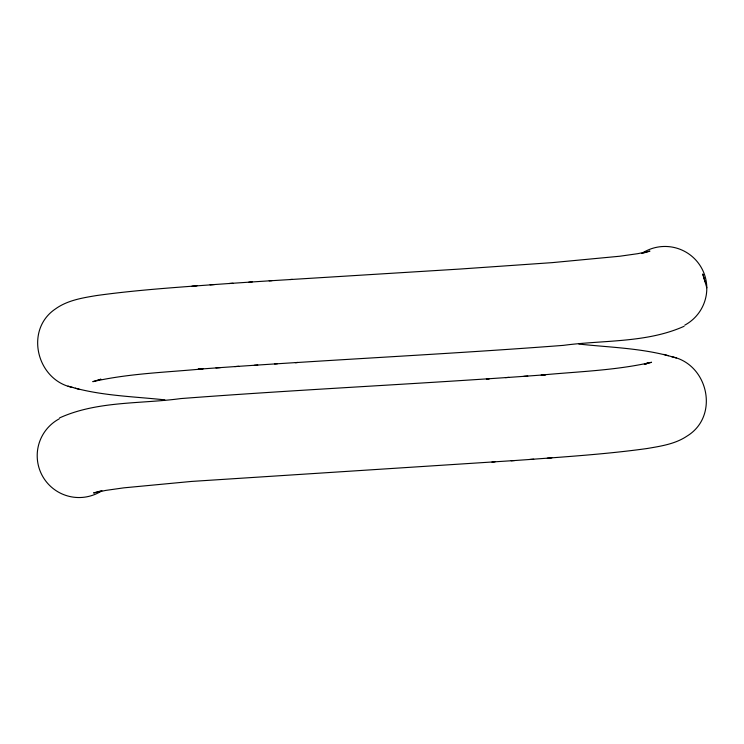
<?xml version="1.0" encoding="UTF-8"?>
<svg xmlns="http://www.w3.org/2000/svg" width="744" height="744" viewBox="0 0 744 744"><rect width="100%" height="100%" fill="white"/><g stroke="black" fill="none" stroke-linecap="round" stroke-linejoin="round"><path stroke-width="1.12" d="M59.557 417.923C97.213 400.793 140.542 404.038 180.783 398.579C283.594 390.73 386.582 385.55 489.468 378.696L486.381 378.919L509.008 377.375M684.108 326.281C646.573 343.105 603.533 339.952 563.487 345.356C474.188 352.2 384.76 356.953 295.387 362.626L297.628 362.468L274.592 363.946M645.55 364.104L647.606 363.072L644.351 364.309L651.558 362.272C615.381 370.531 577.995 371.563 541.167 375.069L545.696 374.743L523.72 376.352M97.631 380.435L100.868 379.198L92.795 381.663C128.926 373.414 166.256 372.381 203.047 368.885L198.034 369.229L220.475 367.601M642.388 253.341L649.958 251.128L637.775 253.676L619.78 256.234L552.197 262.632L459.959 269.049L269.188 280.851M101.212 490.817L93.605 492.946L105.834 490.398L123.857 487.841L191.524 481.433L514.764 460.527M214.579 284.543C175.184 287.5 135.715 290.095 96.571 295.545C82.352 297.898 67.36 300.316 55.409 308.955C24.134 329.927 36.874 380.537 72.754 387.475M529.654 459.485C568.862 456.528 608.146 453.942 647.103 448.52C660.812 446.168 675.292 444.056 687.047 436.077C719.876 416.082 708.195 363.835 671.572 356.655M290.104 279.521L292.346 279.363M491.961 462.08L495.048 461.857M210.078 284.85L233.03 283.241M215.974 367.917L238.75 366.318M505.427 377.636L527.794 376.064M511.175 460.787L533.727 459.197M547.305 458.192L551.843 457.867M191.943 286.18L196.955 285.836M229.068 283.52L252.216 281.948M234.779 366.597L257.768 365.034M248.812 282.181L272.025 280.655M254.355 365.276L277.428 363.751M578.906 344.072C611.447 347.578 644.816 348.173 676.277 358.031M164.805 399.863C132.478 396.375 99.333 395.799 68.057 386.099M663.722 354.386L668.298 355.725M75.284 388.201L79.868 389.54M705.089 281.762L702.773 273.997L706.8 287.779M101.947 490.724A41.85 41.85 0 0 1 43.078 477.081A41.85 41.85 0 0 1 59.222 418.844M641.812 253.434A41.859 41.841 0 0 1 700.867 266.817A41.859 41.841 0 0 1 684.75 325.165"/></g></svg>
